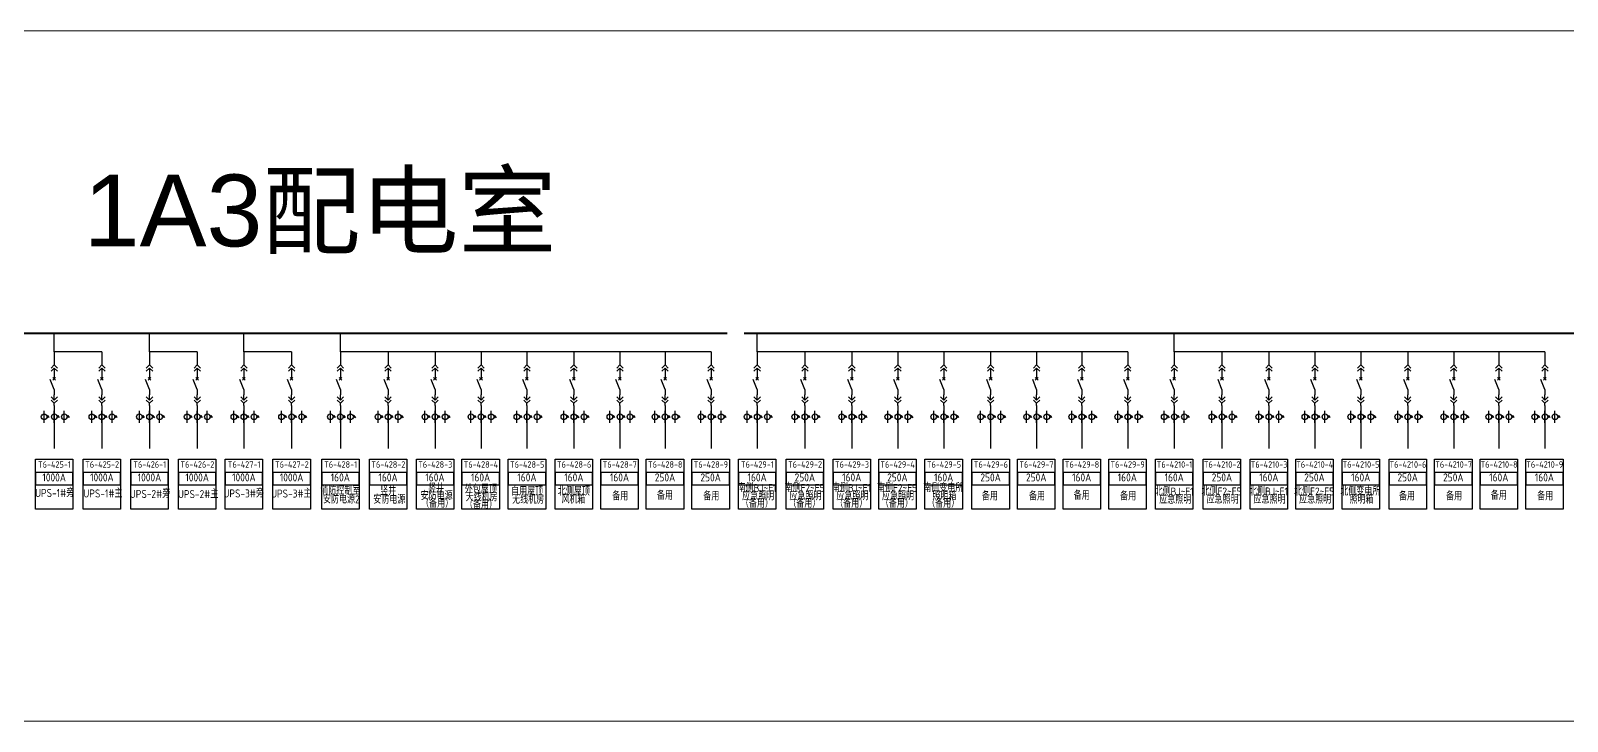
# Model space of a CAD drawing. Header units: millimetres. Extents: x -3460 to -460, y 6070 to 9130.
# Drawn here: x -2285.5 to -2071.7, y 8258.3 to 8354.4 of the extents above; entities that cross this region are included whole.
import ezdxf
from ezdxf.enums import TextEntityAlignment as Align

# ---------------------------------------------------------------- set-up
doc = ezdxf.new("R2010")
doc.units = ezdxf.units.MM
doc.header["$LTSCALE"] = 1000
doc.header["$MEASUREMENT"] = 0
doc.styles.add('HZSONG', font='gbenor.shx', dxfattribs={"height": 1200, "bigfont": 'gbcbig.shx'})
doc.styles.get("Standard").update_dxf_attribs({"font": 'arial.ttf'})

# ---------------------------------------------------------------- blocks, each defined once
blk = doc.blocks.new('DYDQAA05')
at = {"color": 0}
blk.add_lwpolyline([(0, 0), (0, -7)], dxfattribs=at)
blk = doc.blocks.new('DYDQAA03')
at = {"color": 0}
for points in [[(0, 0), (0, -1.5)], [(-2.1, -3.6), (0, -1.5)], [(-2.1, -5.6), (0, -3.5)], [(2.1, -3.6), (0, -1.5)], [(2.1, -5.6), (0, -3.5)], [(0, -3.5), (0, -7)]]:
    blk.add_lwpolyline(points, dxfattribs=at)
blk = doc.blocks.new('DYDQAA09')
at = {"color": 0}
blk.add_lwpolyline([(0, 0), (0, -3.5)], dxfattribs=at)
blk.add_lwpolyline([(0, 0), (0, -3.5)], dxfattribs=at)
blk.add_lwpolyline([(0, 0), (0, -3.5)], dxfattribs=at)
blk.add_lwpolyline([(0, 0), (0, -3.5)], dxfattribs=at)
blk.add_lwpolyline([(0, 0), (0, -3.5)], dxfattribs=at)
blk.add_lwpolyline([(0, 0), (0, -3.5)], dxfattribs=at)
blk.add_lwpolyline([(0, 0), (0, -3.5)], dxfattribs=at)
blk.add_lwpolyline([(0, 0), (0, -3.5)], dxfattribs=at)
blk.add_lwpolyline([(0, 0), (0, -3.5)], dxfattribs=at)
blk = doc.blocks.new('DYDQ0201')
at = {"color": 0}
for points in [[(0.9, -0.9), (-0.9, 0.9)], [(-0.9, -0.9), (0.9, 0.9)], [(0, -7), (-2.6, -0.4)]]:
    blk.add_lwpolyline(points, dxfattribs=at)
blk = doc.blocks.new('DYDQAA04')
at = {"color": 0}
for points in [[(0, -3.5), (0, 0)], [(-2.1, -1.4), (0, -3.5)], [(-2.1, -3.4), (0, -5.5)], [(2.1, -1.4), (0, -3.5)], [(2.1, -3.4), (0, -5.5)], [(0, -7), (0, -5.5)]]:
    blk.add_lwpolyline(points, dxfattribs=at)
blk = doc.blocks.new('A$C03DD39B5')
for p, q in [((417, 475), (283, 392)), ((417, 422), (283, 339)), ((350, 333), (350, 467))]:
    blk.add_line(p, q)
blk.add_lwpolyline([(700, 167), (0, 167)])
blk.add_circle((350, 167), 167)

msp = doc.modelspace()

# ---------------------------------------------------------------- linework, layer by layer
for p, q in [((-2282.26, 8309.68, -1642.74), (-2282.26, 8312.26, -259.46)), ((-2269, 8309.68, -1642.74), (-2269, 8312.26, -259.46)), ((-2255.87, 8309.68, -1642.74), (-2255.87, 8312.26, -259.46)), ((-2242.44, 8309.68, -1642.69), (-2242.44, 8312.26, -259.41)), ((-2242.44, 8309.68, -1642.69), (-2242.44, 8312.26, -259.41)), ((-2184.44, 8309.68, 6668.07), (-2184.44, 8312.26, 8051.36)), ((-2184.44, 8309.68, 6668.07), (-2184.44, 8312.26, 8051.36)), ((-2126.4, 8309.68, 14978.84), (-2126.4, 8312.26, 16362.12)), ((-2126.4, 8309.68, 14978.84), (-2126.4, 8312.26, 16362.12)), ((-2275.63, 8309.68, -1642.74), (-2282.26, 8309.68, -1642.74)), ((-2262.36, 8309.68, -1642.74), (-2269, 8309.68, -1642.74)), ((-2249.23, 8309.68, -1642.74), (-2255.87, 8309.68, -1642.74)), ((-2190.86, 8309.68, 6668.03), (-2242.44, 8309.68, -1642.74)), ((-2132.87, 8309.68, 14978.79), (-2184.44, 8309.68, 6668.03)), ((-2074.82, 8309.68, 23289.56), (-2126.4, 8309.68, 14978.79)), ((-2282.26, 8301.44, 558.48), (-2282.26, 8299.8, 558.48)), ((-2275.63, 8301.44, 558.48), (-2275.63, 8299.8, 558.48)), ((-2269, 8301.44, 558.48), (-2269, 8299.8, 558.48)), ((-2262.36, 8301.44, 558.48), (-2262.36, 8299.8, 558.48)), ((-2255.87, 8301.44, 558.48), (-2255.87, 8299.8, 558.48)), ((-2249.23, 8301.44, 558.48), (-2249.23, 8299.8, 558.48)), ((-2242.44, 8301.44, 558.48), (-2242.44, 8299.8, 558.48)), ((-2235.8, 8301.44, 558.48), (-2235.8, 8299.8, 558.48)), ((-2229.27, 8301.44, 558.48), (-2229.27, 8299.8, 558.48)), ((-2222.87, 8301.44, 558.48), (-2222.87, 8299.8, 558.48)), ((-2216.48, 8301.44, 3276.6), (-2216.48, 8299.8, 3276.6)), ((-2209.95, 8301.44, 3276.6), (-2209.95, 8299.8, 3276.6)), ((-2203.54, 8301.44, 3276.6), (-2203.54, 8299.8, 3276.6)), ((-2197.26, 8301.44, 8869.25), (-2197.26, 8299.8, 8869.25)), ((-2190.86, 8301.44, 8869.25), (-2190.86, 8299.8, 8869.25)), ((-2184.44, 8301.44, 8869.25), (-2184.44, 8299.8, 8869.25)), ((-2177.8, 8301.44, 8869.25), (-2177.8, 8299.8, 8869.25)), ((-2171.27, 8301.44, 8869.25), (-2171.27, 8299.8, 8869.25)), ((-2164.87, 8301.44, 8869.25), (-2164.87, 8299.8, 8869.25)), ((-2158.48, 8301.44, 11587.36), (-2158.48, 8299.8, 11587.36)), ((-2151.95, 8301.44, 11587.36), (-2151.95, 8299.8, 11587.36)), ((-2145.55, 8301.44, 11587.36), (-2145.55, 8299.8, 11587.36)), ((-2139.27, 8301.44, 17180.01), (-2139.27, 8299.8, 17180.01)), ((-2132.87, 8301.44, 17180.01), (-2132.87, 8299.8, 17180.01)), ((-2126.4, 8301.44, 17180.01), (-2126.4, 8299.8, 17180.01)), ((-2119.76, 8301.44, 17180.01), (-2119.76, 8299.8, 17180.01)), ((-2113.23, 8301.44, 17180.01), (-2113.23, 8299.8, 17180.01)), ((-2106.83, 8301.44, 17180.01), (-2106.83, 8299.8, 17180.01)), ((-2100.44, 8301.44, 19898.13), (-2100.44, 8299.8, 19898.13)), ((-2093.91, 8301.44, 19898.13), (-2093.91, 8299.8, 19898.13)), ((-2087.51, 8301.44, 19898.13), (-2087.51, 8299.8, 19898.13)), ((-2081.23, 8301.44, 25490.78), (-2081.23, 8299.8, 25490.78)), ((-2074.82, 8301.44, 25490.78), (-2074.82, 8299.8, 25490.78)), ((-2282.26, 8299.8, 558.48), (-2282.26, 8296.23, 558.48)), ((-2275.63, 8299.8, 558.48), (-2275.63, 8296.23, 558.48)), ((-2269, 8299.8, 558.48), (-2269, 8296.23, 558.48)), ((-2262.36, 8299.8, 558.48), (-2262.36, 8296.23, 558.48)), ((-2255.87, 8299.8, 558.48), (-2255.87, 8296.23, 558.48)), ((-2249.23, 8299.8, 558.48), (-2249.23, 8296.23, 558.48)), ((-2242.44, 8299.8, 558.48), (-2242.44, 8296.23, 558.48)), ((-2235.8, 8299.8, 558.48), (-2235.8, 8296.23, 558.48)), ((-2229.27, 8299.8, 558.48), (-2229.27, 8296.23, 558.48)), ((-2222.87, 8299.8, 558.48), (-2222.87, 8296.23, 558.48)), ((-2216.48, 8299.8, 3276.6), (-2216.48, 8296.23, 3276.6)), ((-2209.95, 8299.8, 3276.6), (-2209.95, 8296.23, 3276.6)), ((-2203.54, 8299.8, 3276.6), (-2203.54, 8296.23, 3276.6)), ((-2197.26, 8299.8, 8869.25), (-2197.26, 8296.23, 8869.25)), ((-2190.86, 8299.8, 8869.25), (-2190.86, 8296.23, 8869.25)), ((-2184.44, 8299.8, 8869.25), (-2184.44, 8296.23, 8869.25)), ((-2177.8, 8299.8, 8869.25), (-2177.8, 8296.23, 8869.25)), ((-2171.27, 8299.8, 8869.25), (-2171.27, 8296.23, 8869.25)), ((-2164.87, 8299.8, 8869.25), (-2164.87, 8296.23, 8869.25)), ((-2158.48, 8299.8, 11587.36), (-2158.48, 8296.23, 11587.36)), ((-2151.95, 8299.8, 11587.36), (-2151.95, 8296.23, 11587.36)), ((-2145.55, 8299.8, 11587.36), (-2145.55, 8296.23, 11587.36)), ((-2139.27, 8299.8, 17180.01), (-2139.27, 8296.23, 17180.01)), ((-2132.87, 8299.8, 17180.01), (-2132.87, 8296.23, 17180.01)), ((-2126.4, 8299.8, 17180.01), (-2126.4, 8296.23, 17180.01)), ((-2119.76, 8299.8, 17180.01), (-2119.76, 8296.23, 17180.01)), ((-2113.23, 8299.8, 17180.01), (-2113.23, 8296.23, 17180.01)), ((-2106.83, 8299.8, 17180.01), (-2106.83, 8296.23, 17180.01)), ((-2100.44, 8299.8, 19898.13), (-2100.44, 8296.23, 19898.13)), ((-2093.91, 8299.8, 19898.13), (-2093.91, 8296.23, 19898.13)), ((-2087.51, 8299.8, 19898.13), (-2087.51, 8296.23, 19898.13)), ((-2081.23, 8299.8, 25490.78), (-2081.23, 8296.23, 25490.78)), ((-2074.82, 8299.8, 25490.78), (-2074.82, 8296.23, 25490.78))]:
    msp.add_line(p, q)
at = {"color": 1, "lineweight": 13, "ltscale": 0.001071}
msp.add_lwpolyline([(-2600.55, 8354.38), (-1891.29, 8354.38), (-1891.29, 8258.29), (-2600.55, 8258.29)], close=True, dxfattribs=at)
at = {"color": 1, "lineweight": 40, "ltscale": 100, "elevation": -415.83}
for points in [[(-2188.6, 8312.26), (-2419.43, 8312.26), (-2419.43, 8312.26)], [(-1953.05, 8312.26), (-2186.24, 8312.26)]]:
    msp.add_lwpolyline(points, dxfattribs=at)
for points, elevation in [([(-2284.87, 8294.75), (-2279.66, 8294.75), (-2279.66, 8287.79), (-2284.87, 8287.79)], -259.46), ([(-2278.23, 8294.75), (-2273.02, 8294.75), (-2273.02, 8287.79), (-2278.23, 8287.79)], -259.46), ([(-2271.61, 8294.75), (-2266.4, 8294.75), (-2266.4, 8287.79), (-2271.61, 8287.79)], -259.46), ([(-2264.97, 8294.75), (-2259.76, 8294.75), (-2259.76, 8287.79), (-2264.97, 8287.79)], -259.46), ([(-2258.47, 8294.75), (-2253.26, 8294.75), (-2253.26, 8287.79), (-2258.47, 8287.79)], -259.46), ([(-2251.83, 8294.75), (-2246.62, 8294.75), (-2246.62, 8287.79), (-2251.83, 8287.79)], -259.46), ([(-2245.04, 8294.75), (-2239.83, 8294.75), (-2239.83, 8287.79), (-2245.04, 8287.79)], -259.46), ([(-2238.4, 8294.75), (-2233.19, 8294.75), (-2233.19, 8287.79), (-2238.4, 8287.79)], -259.46), ([(-2231.87, 8294.75), (-2226.66, 8294.75), (-2226.66, 8287.79), (-2231.87, 8287.79)], -259.46), ([(-2225.52, 8294.75), (-2220.32, 8294.75), (-2220.32, 8287.79), (-2225.52, 8287.79)], -259.46), ([(-2219.08, 8294.75), (-2213.87, 8294.75), (-2213.87, 8287.79), (-2219.08, 8287.79)], 2458.66), ([(-2212.55, 8294.75), (-2207.34, 8294.75), (-2207.34, 8287.79), (-2212.55, 8287.79)], 2458.66), ([(-2206.2, 8294.75), (-2200.99, 8294.75), (-2200.99, 8287.79), (-2206.2, 8287.79)], 2458.66), ([(-2199.87, 8294.75), (-2194.66, 8294.75), (-2194.66, 8287.79), (-2199.87, 8287.79)], 8051.31), ([(-2193.52, 8294.75), (-2188.31, 8294.75), (-2188.31, 8287.79), (-2193.52, 8287.79)], 8051.31), ([(-2187.05, 8294.75), (-2181.84, 8294.75), (-2181.84, 8287.79), (-2187.05, 8287.79)], 8051.31), ([(-2180.41, 8294.75), (-2175.2, 8294.75), (-2175.2, 8287.79), (-2180.41, 8287.79)], 8051.31), ([(-2173.88, 8294.75), (-2168.67, 8294.75), (-2168.67, 8287.79), (-2173.88, 8287.79)], 8051.31), ([(-2167.53, 8294.75), (-2162.32, 8294.75), (-2162.32, 8287.79), (-2167.53, 8287.79)], 8051.31), ([(-2161.09, 8294.75), (-2155.88, 8294.75), (-2155.88, 8287.79), (-2161.09, 8287.79)], 10769.42), ([(-2154.56, 8294.75), (-2149.35, 8294.75), (-2149.35, 8287.79), (-2154.56, 8287.79)], 10769.42), ([(-2148.21, 8294.75), (-2143, 8294.75), (-2143, 8287.79), (-2148.21, 8287.79)], 10769.42), ([(-2141.87, 8294.75), (-2136.66, 8294.75), (-2136.66, 8287.79), (-2141.87, 8287.79)], 16362.07), ([(-2135.52, 8294.75), (-2130.32, 8294.75), (-2130.32, 8287.79), (-2135.52, 8287.79)], 16362.07), ([(-2129.01, 8294.75), (-2123.8, 8294.75), (-2123.8, 8287.79), (-2129.01, 8287.79)], 16362.07), ([(-2122.37, 8294.75), (-2117.16, 8294.75), (-2117.16, 8287.79), (-2122.37, 8287.79)], 16362.07), ([(-2115.84, 8294.75), (-2110.63, 8294.75), (-2110.63, 8287.79), (-2115.84, 8287.79)], 16362.07), ([(-2109.49, 8294.75), (-2104.28, 8294.75), (-2104.28, 8287.79), (-2109.49, 8287.79)], 16362.07), ([(-2103.04, 8294.75), (-2097.84, 8294.75), (-2097.84, 8287.79), (-2103.04, 8287.79)], 19080.19), ([(-2096.51, 8294.75), (-2091.31, 8294.75), (-2091.31, 8287.79), (-2096.51, 8287.79)], 19080.19), ([(-2090.17, 8294.75), (-2084.96, 8294.75), (-2084.96, 8287.79), (-2090.17, 8287.79)], 19080.19), ([(-2083.83, 8294.75), (-2078.62, 8294.75), (-2078.62, 8287.79), (-2083.83, 8287.79)], 24672.84), ([(-2077.48, 8294.75), (-2072.27, 8294.75), (-2072.27, 8287.79), (-2077.48, 8287.79)], 24672.84), ([(-2284.87, 8291.19), (-2279.66, 8291.19), (-2279.66, 8292.93), (-2284.87, 8292.93)], -259.46), ([(-2278.23, 8291.19), (-2273.02, 8291.19), (-2273.02, 8292.93), (-2278.23, 8292.93)], -259.46), ([(-2271.61, 8291.19), (-2266.4, 8291.19), (-2266.4, 8292.93), (-2271.61, 8292.93)], -259.46), ([(-2264.97, 8291.19), (-2259.76, 8291.19), (-2259.76, 8292.93), (-2264.97, 8292.93)], -259.46), ([(-2258.47, 8291.19), (-2253.26, 8291.19), (-2253.26, 8292.93), (-2258.47, 8292.93)], -259.46), ([(-2251.83, 8291.19), (-2246.62, 8291.19), (-2246.62, 8292.93), (-2251.83, 8292.93)], -259.46), ([(-2245.04, 8291.19), (-2239.83, 8291.19), (-2239.83, 8292.93), (-2245.04, 8292.93)], -259.46), ([(-2238.4, 8291.19), (-2233.19, 8291.19), (-2233.19, 8292.93), (-2238.4, 8292.93)], -259.46), ([(-2231.87, 8291.19), (-2226.66, 8291.19), (-2226.66, 8292.93), (-2231.87, 8292.93)], -259.46), ([(-2225.52, 8291.19), (-2220.32, 8291.19), (-2220.32, 8292.93), (-2225.52, 8292.93)], -259.46), ([(-2219.08, 8291.19), (-2213.87, 8291.19), (-2213.87, 8292.93), (-2219.08, 8292.93)], 2458.66), ([(-2212.55, 8291.19), (-2207.34, 8291.19), (-2207.34, 8292.93), (-2212.55, 8292.93)], 2458.66), ([(-2206.2, 8291.19), (-2200.99, 8291.19), (-2200.99, 8292.93), (-2206.2, 8292.93)], 2458.66), ([(-2199.87, 8291.19), (-2194.66, 8291.19), (-2194.66, 8292.93), (-2199.87, 8292.93)], 8051.31), ([(-2193.52, 8291.19), (-2188.31, 8291.19), (-2188.31, 8292.93), (-2193.52, 8292.93)], 8051.31), ([(-2187.05, 8291.19), (-2181.84, 8291.19), (-2181.84, 8292.93), (-2187.05, 8292.93)], 8051.31), ([(-2180.41, 8291.19), (-2175.2, 8291.19), (-2175.2, 8292.93), (-2180.41, 8292.93)], 8051.31), ([(-2173.88, 8291.19), (-2168.67, 8291.19), (-2168.67, 8292.93), (-2173.88, 8292.93)], 8051.31), ([(-2167.53, 8291.19), (-2162.32, 8291.19), (-2162.32, 8292.93), (-2167.53, 8292.93)], 8051.31), ([(-2161.09, 8291.19), (-2155.88, 8291.19), (-2155.88, 8292.93), (-2161.09, 8292.93)], 10769.42), ([(-2154.56, 8291.19), (-2149.35, 8291.19), (-2149.35, 8292.93), (-2154.56, 8292.93)], 10769.42), ([(-2148.21, 8291.19), (-2143, 8291.19), (-2143, 8292.93), (-2148.21, 8292.93)], 10769.42), ([(-2141.87, 8291.19), (-2136.66, 8291.19), (-2136.66, 8292.93), (-2141.87, 8292.93)], 16362.07), ([(-2135.52, 8291.19), (-2130.32, 8291.19), (-2130.32, 8292.93), (-2135.52, 8292.93)], 16362.07), ([(-2129.01, 8291.19), (-2123.8, 8291.19), (-2123.8, 8292.93), (-2129.01, 8292.93)], 16362.07), ([(-2122.37, 8291.19), (-2117.16, 8291.19), (-2117.16, 8292.93), (-2122.37, 8292.93)], 16362.07), ([(-2115.84, 8291.19), (-2110.63, 8291.19), (-2110.63, 8292.93), (-2115.84, 8292.93)], 16362.07), ([(-2109.49, 8291.19), (-2104.28, 8291.19), (-2104.28, 8292.93), (-2109.49, 8292.93)], 16362.07), ([(-2103.04, 8291.19), (-2097.84, 8291.19), (-2097.84, 8292.93), (-2103.04, 8292.93)], 19080.19), ([(-2096.51, 8291.19), (-2091.31, 8291.19), (-2091.31, 8292.93), (-2096.51, 8292.93)], 19080.19), ([(-2090.17, 8291.19), (-2084.96, 8291.19), (-2084.96, 8292.93), (-2090.17, 8292.93)], 19080.19), ([(-2083.83, 8291.19), (-2078.62, 8291.19), (-2078.62, 8292.93), (-2083.83, 8292.93)], 24672.84), ([(-2077.48, 8291.19), (-2072.27, 8291.19), (-2072.27, 8292.93), (-2077.48, 8292.93)], 24672.84)]:
    msp.add_lwpolyline(points, close=True, dxfattribs=dict(elevation=elevation))

# ---------------------------------------------------------------- block references
at = {"xscale": 0.2128962921302706, "yscale": 0.2128962921302706, "zscale": 0.2128962921302706}
for name, p in [('DYDQAA05', (-2282.26, 8309.68, -1642.74)), ('DYDQAA05', (-2275.63, 8309.68, -1642.74)), ('DYDQAA05', (-2269, 8309.68, -1642.74)), ('DYDQAA05', (-2262.36, 8309.68, -1642.74)), ('DYDQAA05', (-2255.87, 8309.68, -1642.74)), ('DYDQAA05', (-2249.23, 8309.68, -1642.74)), ('DYDQAA05', (-2242.44, 8309.68, -1642.74)), ('DYDQAA05', (-2235.8, 8309.68, -1642.74)), ('DYDQAA05', (-2229.27, 8309.68, -1642.74)), ('DYDQAA05', (-2222.87, 8309.68, -1642.74)), ('DYDQAA05', (-2216.48, 8309.68, 1075.37)), ('DYDQAA05', (-2209.95, 8309.68, 1075.37)), ('DYDQAA05', (-2203.54, 8309.68, 1075.37)), ('DYDQAA05', (-2197.26, 8309.68, 6668.03)), ('DYDQAA05', (-2190.86, 8309.68, 6668.03)), ('DYDQAA05', (-2184.44, 8309.68, 6668.03)), ('DYDQAA05', (-2177.8, 8309.68, 6668.03)), ('DYDQAA05', (-2171.27, 8309.68, 6668.03)), ('DYDQAA05', (-2164.87, 8309.68, 6668.03)), ('DYDQAA05', (-2158.48, 8309.68, 9386.14)), ('DYDQAA05', (-2151.95, 8309.68, 9386.14)), ('DYDQAA05', (-2145.55, 8309.68, 9386.14)), ('DYDQAA05', (-2139.27, 8309.68, 14978.79)), ('DYDQAA05', (-2132.87, 8309.68, 14978.79)), ('DYDQAA05', (-2126.4, 8309.68, 14978.79)), ('DYDQAA05', (-2119.76, 8309.68, 14978.79)), ('DYDQAA05', (-2113.23, 8309.68, 14978.79)), ('DYDQAA05', (-2106.83, 8309.68, 14978.79)), ('DYDQAA05', (-2100.44, 8309.68, 17696.91)), ('DYDQAA05', (-2093.91, 8309.68, 17696.91)), ('DYDQAA05', (-2087.51, 8309.68, 17696.91)), ('DYDQAA05', (-2081.23, 8309.68, 23289.56)), ('DYDQAA05', (-2074.82, 8309.68, 23289.56)), ('DYDQAA03', (-2282.26, 8308.19, -1642.74)), ('DYDQAA03', (-2275.63, 8308.19, -1642.74)), ('DYDQAA03', (-2269, 8308.19, -1642.74)), ('DYDQAA03', (-2262.36, 8308.19, -1642.74)), ('DYDQAA03', (-2255.87, 8308.19, -1642.74)), ('DYDQAA03', (-2249.23, 8308.19, -1642.74)), ('DYDQAA03', (-2242.44, 8308.19, -1642.74)), ('DYDQAA03', (-2235.8, 8308.19, -1642.74)), ('DYDQAA03', (-2229.27, 8308.19, -1642.74)), ('DYDQAA03', (-2222.87, 8308.19, -1642.74)), ('DYDQAA03', (-2216.48, 8308.19, 1075.37)), ('DYDQAA03', (-2209.95, 8308.19, 1075.37)), ('DYDQAA03', (-2203.54, 8308.19, 1075.37)), ('DYDQAA03', (-2197.26, 8308.19, 6668.03)), ('DYDQAA03', (-2190.86, 8308.19, 6668.03)), ('DYDQAA03', (-2184.44, 8308.19, 6668.03)), ('DYDQAA03', (-2177.8, 8308.19, 6668.03)), ('DYDQAA03', (-2171.27, 8308.19, 6668.03)), ('DYDQAA03', (-2164.87, 8308.19, 6668.03)), ('DYDQAA03', (-2158.48, 8308.19, 9386.14)), ('DYDQAA03', (-2151.95, 8308.19, 9386.14)), ('DYDQAA03', (-2145.55, 8308.19, 9386.14)), ('DYDQAA03', (-2139.27, 8308.19, 14978.79)), ('DYDQAA03', (-2132.87, 8308.19, 14978.79)), ('DYDQAA03', (-2126.4, 8308.19, 14978.79)), ('DYDQAA03', (-2119.76, 8308.19, 14978.79)), ('DYDQAA03', (-2113.23, 8308.19, 14978.79)), ('DYDQAA03', (-2106.83, 8308.19, 14978.79)), ('DYDQAA03', (-2100.44, 8308.19, 17696.91)), ('DYDQAA03', (-2093.91, 8308.19, 17696.91)), ('DYDQAA03', (-2087.51, 8308.19, 17696.91)), ('DYDQAA03', (-2081.23, 8308.19, 23289.56)), ('DYDQAA03', (-2074.82, 8308.19, 23289.56)), ('DYDQ0201', (-2282.26, 8305.95, -1642.74)), ('DYDQAA09', (-2282.26, 8306.7, -1642.74)), ('DYDQ0201', (-2275.63, 8305.95, -1642.74)), ('DYDQAA09', (-2275.63, 8306.7, -1642.74)), ('DYDQ0201', (-2269, 8305.95, -1642.74)), ('DYDQAA09', (-2269, 8306.7, -1642.74)), ('DYDQ0201', (-2262.36, 8305.95, -1642.74)), ('DYDQAA09', (-2262.36, 8306.7, -1642.74)), ('DYDQ0201', (-2255.87, 8305.95, -1642.74)), ('DYDQAA09', (-2255.87, 8306.7, -1642.74)), ('DYDQ0201', (-2249.23, 8305.95, -1642.74)), ('DYDQAA09', (-2249.23, 8306.7, -1642.74)), ('DYDQ0201', (-2242.44, 8305.95, -1642.74)), ('DYDQAA09', (-2242.44, 8306.7, -1642.74)), ('DYDQ0201', (-2235.8, 8305.95, -1642.74)), ('DYDQAA09', (-2235.8, 8306.7, -1642.74)), ('DYDQ0201', (-2229.27, 8305.95, -1642.74)), ('DYDQAA09', (-2229.27, 8306.7, -1642.74)), ('DYDQ0201', (-2222.87, 8305.95, -1642.74)), ('DYDQAA09', (-2222.87, 8306.7, -1642.74)), ('DYDQ0201', (-2216.48, 8305.95, 1075.37)), ('DYDQAA09', (-2216.48, 8306.7, 1075.37)), ('DYDQ0201', (-2209.95, 8305.95, 1075.37)), ('DYDQAA09', (-2209.95, 8306.7, 1075.37)), ('DYDQ0201', (-2203.54, 8305.95, 1075.37)), ('DYDQAA09', (-2203.54, 8306.7, 1075.37)), ('DYDQ0201', (-2197.26, 8305.95, 6668.03)), ('DYDQAA09', (-2197.26, 8306.7, 6668.03)), ('DYDQ0201', (-2190.86, 8305.95, 6668.03)), ('DYDQAA09', (-2190.86, 8306.7, 6668.03)), ('DYDQ0201', (-2184.44, 8305.95, 6668.03)), ('DYDQAA09', (-2184.44, 8306.7, 6668.03)), ('DYDQ0201', (-2177.8, 8305.95, 6668.03)), ('DYDQAA09', (-2177.8, 8306.7, 6668.03)), ('DYDQ0201', (-2171.27, 8305.95, 6668.03)), ('DYDQAA09', (-2171.27, 8306.7, 6668.03)), ('DYDQ0201', (-2164.87, 8305.95, 6668.03)), ('DYDQAA09', (-2164.87, 8306.7, 6668.03)), ('DYDQ0201', (-2158.48, 8305.95, 9386.14)), ('DYDQAA09', (-2158.48, 8306.7, 9386.14)), ('DYDQ0201', (-2151.95, 8305.95, 9386.14)), ('DYDQAA09', (-2151.95, 8306.7, 9386.14)), ('DYDQ0201', (-2145.55, 8305.95, 9386.14)), ('DYDQAA09', (-2145.55, 8306.7, 9386.14)), ('DYDQ0201', (-2139.27, 8305.95, 14978.79)), ('DYDQAA09', (-2139.27, 8306.7, 14978.79)), ('DYDQ0201', (-2132.87, 8305.95, 14978.79)), ('DYDQAA09', (-2132.87, 8306.7, 14978.79)), ('DYDQ0201', (-2126.4, 8305.95, 14978.79)), ('DYDQAA09', (-2126.4, 8306.7, 14978.79)), ('DYDQ0201', (-2119.76, 8305.95, 14978.79)), ('DYDQAA09', (-2119.76, 8306.7, 14978.79)), ('DYDQ0201', (-2113.23, 8305.95, 14978.79)), ('DYDQAA09', (-2113.23, 8306.7, 14978.79)), ('DYDQ0201', (-2106.83, 8305.95, 14978.79)), ('DYDQAA09', (-2106.83, 8306.7, 14978.79)), ('DYDQ0201', (-2100.44, 8305.95, 17696.91)), ('DYDQAA09', (-2100.44, 8306.7, 17696.91)), ('DYDQ0201', (-2093.91, 8305.95, 17696.91)), ('DYDQAA09', (-2093.91, 8306.7, 17696.91)), ('DYDQ0201', (-2087.51, 8305.95, 17696.91)), ('DYDQAA09', (-2087.51, 8306.7, 17696.91)), ('DYDQ0201', (-2081.23, 8305.95, 23289.56)), ('DYDQAA09', (-2081.23, 8306.7, 23289.56)), ('DYDQ0201', (-2074.82, 8305.95, 23289.56)), ('DYDQAA09', (-2074.82, 8306.7, 23289.56)), ('DYDQAA04', (-2282.26, 8303.72, -1642.74)), ('DYDQAA09', (-2282.26, 8304.46, -1642.74)), ('DYDQAA04', (-2275.63, 8303.72, -1642.74)), ('DYDQAA09', (-2275.63, 8304.46, -1642.74)), ('DYDQAA04', (-2269, 8303.72, -1642.74)), ('DYDQAA09', (-2269, 8304.46, -1642.74)), ('DYDQAA04', (-2262.36, 8303.72, -1642.74)), ('DYDQAA09', (-2262.36, 8304.46, -1642.74)), ('DYDQAA04', (-2255.87, 8303.72, -1642.74)), ('DYDQAA09', (-2255.87, 8304.46, -1642.74)), ('DYDQAA04', (-2249.23, 8303.72, -1642.74)), ('DYDQAA09', (-2249.23, 8304.46, -1642.74)), ('DYDQAA04', (-2242.44, 8303.72, -1642.74)), ('DYDQAA09', (-2242.44, 8304.46, -1642.74)), ('DYDQAA04', (-2235.8, 8303.72, -1642.74)), ('DYDQAA09', (-2235.8, 8304.46, -1642.74)), ('DYDQAA04', (-2229.27, 8303.72, -1642.74)), ('DYDQAA09', (-2229.27, 8304.46, -1642.74)), ('DYDQAA04', (-2222.87, 8303.72, -1642.74)), ('DYDQAA09', (-2222.87, 8304.46, -1642.74)), ('DYDQAA04', (-2216.48, 8303.72, 1075.37)), ('DYDQAA09', (-2216.48, 8304.46, 1075.37)), ('DYDQAA04', (-2209.95, 8303.72, 1075.37)), ('DYDQAA09', (-2209.95, 8304.46, 1075.37)), ('DYDQAA04', (-2203.54, 8303.72, 1075.37)), ('DYDQAA09', (-2203.54, 8304.46, 1075.37)), ('DYDQAA04', (-2197.26, 8303.72, 6668.03)), ('DYDQAA09', (-2197.26, 8304.46, 6668.03)), ('DYDQAA04', (-2190.86, 8303.72, 6668.03)), ('DYDQAA09', (-2190.86, 8304.46, 6668.03)), ('DYDQAA04', (-2184.44, 8303.72, 6668.03)), ('DYDQAA09', (-2184.44, 8304.46, 6668.03)), ('DYDQAA04', (-2177.8, 8303.72, 6668.03)), ('DYDQAA09', (-2177.8, 8304.46, 6668.03)), ('DYDQAA04', (-2171.27, 8303.72, 6668.03)), ('DYDQAA09', (-2171.27, 8304.46, 6668.03)), ('DYDQAA04', (-2164.87, 8303.72, 6668.03)), ('DYDQAA09', (-2164.87, 8304.46, 6668.03)), ('DYDQAA04', (-2158.48, 8303.72, 9386.14)), ('DYDQAA09', (-2158.48, 8304.46, 9386.14)), ('DYDQAA04', (-2151.95, 8303.72, 9386.14)), ('DYDQAA09', (-2151.95, 8304.46, 9386.14)), ('DYDQAA04', (-2145.55, 8303.72, 9386.14)), ('DYDQAA09', (-2145.55, 8304.46, 9386.14)), ('DYDQAA04', (-2139.27, 8303.72, 14978.79)), ('DYDQAA09', (-2139.27, 8304.46, 14978.79)), ('DYDQAA04', (-2132.87, 8303.72, 14978.79)), ('DYDQAA09', (-2132.87, 8304.46, 14978.79)), ('DYDQAA04', (-2126.4, 8303.72, 14978.79)), ('DYDQAA09', (-2126.4, 8304.46, 14978.79)), ('DYDQAA04', (-2119.76, 8303.72, 14978.79)), ('DYDQAA09', (-2119.76, 8304.46, 14978.79)), ('DYDQAA04', (-2113.23, 8303.72, 14978.79)), ('DYDQAA09', (-2113.23, 8304.46, 14978.79)), ('DYDQAA04', (-2106.83, 8303.72, 14978.79)), ('DYDQAA09', (-2106.83, 8304.46, 14978.79)), ('DYDQAA04', (-2100.44, 8303.72, 17696.91)), ('DYDQAA09', (-2100.44, 8304.46, 17696.91)), ('DYDQAA04', (-2093.91, 8303.72, 17696.91)), ('DYDQAA09', (-2093.91, 8304.46, 17696.91)), ('DYDQAA04', (-2087.51, 8303.72, 17696.91)), ('DYDQAA09', (-2087.51, 8304.46, 17696.91)), ('DYDQAA04', (-2081.23, 8303.72, 23289.56)), ('DYDQAA09', (-2081.23, 8304.46, 23289.56)), ('DYDQAA04', (-2074.82, 8303.72, 23289.56)), ('DYDQAA09', (-2074.82, 8304.46, 23289.56)), ('DYDQAA09', (-2282.26, 8302.23, -1642.74)), ('DYDQAA09', (-2275.63, 8302.23, -1642.74)), ('DYDQAA09', (-2269, 8302.23, -1642.74)), ('DYDQAA09', (-2262.36, 8302.23, -1642.74)), ('DYDQAA09', (-2255.87, 8302.23, -1642.74)), ('DYDQAA09', (-2249.23, 8302.23, -1642.74)), ('DYDQAA09', (-2242.44, 8302.23, -1642.74)), ('DYDQAA09', (-2235.8, 8302.23, -1642.74)), ('DYDQAA09', (-2229.27, 8302.23, -1642.74)), ('DYDQAA09', (-2222.87, 8302.23, -1642.74)), ('DYDQAA09', (-2216.48, 8302.23, 1075.37)), ('DYDQAA09', (-2209.95, 8302.23, 1075.37)), ('DYDQAA09', (-2203.54, 8302.23, 1075.37)), ('DYDQAA09', (-2197.26, 8302.23, 6668.03)), ('DYDQAA09', (-2190.86, 8302.23, 6668.03)), ('DYDQAA09', (-2184.44, 8302.23, 6668.03)), ('DYDQAA09', (-2177.8, 8302.23, 6668.03)), ('DYDQAA09', (-2171.27, 8302.23, 6668.03)), ('DYDQAA09', (-2164.87, 8302.23, 6668.03)), ('DYDQAA09', (-2158.48, 8302.23, 9386.14)), ('DYDQAA09', (-2151.95, 8302.23, 9386.14)), ('DYDQAA09', (-2145.55, 8302.23, 9386.14)), ('DYDQAA09', (-2139.27, 8302.23, 14978.79)), ('DYDQAA09', (-2132.87, 8302.23, 14978.79)), ('DYDQAA09', (-2126.4, 8302.23, 14978.79)), ('DYDQAA09', (-2119.76, 8302.23, 14978.79)), ('DYDQAA09', (-2113.23, 8302.23, 14978.79)), ('DYDQAA09', (-2106.83, 8302.23, 14978.79)), ('DYDQAA09', (-2100.44, 8302.23, 17696.91)), ('DYDQAA09', (-2093.91, 8302.23, 17696.91)), ('DYDQAA09', (-2087.51, 8302.23, 17696.91)), ('DYDQAA09', (-2081.23, 8302.23, 23289.56)), ('DYDQAA09', (-2074.82, 8302.23, 23289.56))]:
    msp.add_blockref(name, p, dxfattribs=at)
at = {"linetype": 'Continuous', "xscale": 0.00233888397733859, "yscale": 0.00233888397733859, "zscale": 0.00233888397733859, "rotation": 270}
for p in [(-2284.06, 8301.48, 558.48), (-2282.65, 8301.48, 558.48), (-2281.25, 8301.48, 558.48), (-2277.42, 8301.48, 558.48), (-2276.02, 8301.48, 558.48), (-2274.61, 8301.48, 558.48), (-2270.8, 8301.48, 558.48), (-2269.39, 8301.48, 558.48), (-2267.99, 8301.48, 558.48), (-2264.16, 8301.48, 558.48), (-2262.75, 8301.48, 558.48), (-2261.35, 8301.48, 558.48), (-2257.66, 8301.48, 558.48), (-2256.26, 8301.48, 558.48), (-2254.85, 8301.48, 558.48), (-2251.02, 8301.48, 558.48), (-2249.62, 8301.48, 558.48), (-2248.21, 8301.48, 558.48), (-2244.23, 8301.48, 558.48), (-2242.83, 8301.48, 558.48), (-2241.42, 8301.48, 558.48), (-2237.59, 8301.48, 558.48), (-2236.19, 8301.48, 558.48), (-2234.79, 8301.48, 558.48), (-2231.06, 8301.48, 558.48), (-2229.66, 8301.48, 558.48), (-2228.26, 8301.48, 558.48), (-2224.66, 8301.48, 558.48), (-2223.26, 8301.48, 558.48), (-2221.85, 8301.48, 558.48), (-2218.27, 8301.48, 3276.6), (-2216.87, 8301.48, 3276.6), (-2215.46, 8301.48, 3276.6), (-2211.74, 8301.48, 3276.6), (-2210.34, 8301.48, 3276.6), (-2208.93, 8301.48, 3276.6), (-2205.34, 8301.48, 3276.6), (-2203.93, 8301.48, 3276.6), (-2202.53, 8301.48, 3276.6), (-2199.06, 8301.48, 8869.25), (-2197.65, 8301.48, 8869.25), (-2196.25, 8301.48, 8869.25), (-2192.65, 8301.48, 8869.25), (-2191.25, 8301.48, 8869.25), (-2189.85, 8301.48, 8869.25), (-2186.24, 8301.48, 8869.25), (-2184.83, 8301.48, 8869.25), (-2183.43, 8301.48, 8869.25), (-2179.6, 8301.48, 8869.25), (-2178.19, 8301.48, 8869.25), (-2176.79, 8301.48, 8869.25), (-2173.07, 8301.48, 8869.25), (-2171.66, 8301.48, 8869.25), (-2170.26, 8301.48, 8869.25), (-2166.66, 8301.48, 8869.25), (-2165.26, 8301.48, 8869.25), (-2163.86, 8301.48, 8869.25), (-2160.27, 8301.48, 11587.36), (-2158.87, 8301.48, 11587.36), (-2157.47, 8301.48, 11587.36), (-2153.74, 8301.48, 11587.36), (-2152.34, 8301.48, 11587.36), (-2150.94, 8301.48, 11587.36), (-2147.34, 8301.48, 11587.36), (-2145.94, 8301.48, 11587.36), (-2144.53, 8301.48, 11587.36), (-2141.06, 8301.48, 17180.01), (-2139.66, 8301.48, 17180.01), (-2138.26, 8301.48, 17180.01), (-2134.66, 8301.48, 17180.01), (-2133.26, 8301.48, 17180.01), (-2131.85, 8301.48, 17180.01), (-2128.19, 8301.48, 17180.01), (-2126.79, 8301.48, 17180.01), (-2125.39, 8301.48, 17180.01), (-2121.56, 8301.48, 17180.01), (-2120.15, 8301.48, 17180.01), (-2118.75, 8301.48, 17180.01), (-2115.03, 8301.48, 17180.01), (-2113.62, 8301.48, 17180.01), (-2112.22, 8301.48, 17180.01), (-2108.62, 8301.48, 17180.01), (-2107.22, 8301.48, 17180.01), (-2105.82, 8301.48, 17180.01), (-2102.23, 8301.48, 19898.13), (-2100.83, 8301.48, 19898.13), (-2099.43, 8301.48, 19898.13), (-2095.7, 8301.48, 19898.13), (-2094.3, 8301.48, 19898.13), (-2092.9, 8301.48, 19898.13), (-2089.3, 8301.48, 19898.13), (-2087.9, 8301.48, 19898.13), (-2086.49, 8301.48, 19898.13), (-2083.02, 8301.48, 25490.78), (-2081.62, 8301.48, 25490.78), (-2080.21, 8301.48, 25490.78), (-2076.62, 8301.48, 25490.78), (-2075.21, 8301.48, 25490.78), (-2073.81, 8301.48, 25490.78)]:
    msp.add_blockref('A$C03DD39B5', p, dxfattribs=at)

# ---------------------------------------------------------------- texts
at = {"color": 7, "lineweight": 0, "style": 'HZSONG'}
for s, height, p in [('T6-425-1', 0.891, (-2282.24, 8293.58, -1642.74)), ('T6-425-2', 0.891, (-2275.6, 8293.58, -1642.74)), ('T6-426-1', 0.891, (-2268.98, 8293.58, -1642.74)), ('T6-426-2', 0.891, (-2262.34, 8293.58, -1642.74)), ('T6-427-1', 0.891, (-2255.84, 8293.58, -1642.74)), ('T6-427-2', 0.891, (-2249.2, 8293.58, -1642.74)), ('T6-428-1', 0.891, (-2242.41, 8293.58, -1642.74)), ('T6-428-2', 0.891, (-2235.77, 8293.58, -1642.74)), ('T6-428-3', 0.891, (-2229.24, 8293.58, -1642.74)), ('T6-428-4', 0.891, (-2222.89, 8293.58, -1642.74)), ('T6-428-5', 0.891, (-2216.45, 8293.58, 1075.37)), ('T6-428-6', 0.891, (-2209.92, 8293.58, 1075.37)), ('T6-428-7', 0.891, (-2203.57, 8293.58, 1075.37)), ('T6-428-8', 0.891, (-2197.24, 8293.58, 6668.03)), ('T6-428-9', 0.891, (-2190.89, 8293.58, 6668.03)), ('T6-429-1', 0.891, (-2184.42, 8293.58, 6668.03)), ('T6-429-2', 0.891, (-2177.78, 8293.58, 6668.03)), ('T6-429-3', 0.891, (-2171.25, 8293.58, 6668.03)), ('T6-429-4', 0.891, (-2164.9, 8293.58, 6668.03)), ('T6-429-5', 0.891, (-2158.45, 8293.58, 9386.14)), ('T6-429-6', 0.891, (-2151.92, 8293.58, 9386.14)), ('T6-429-7', 0.891, (-2145.58, 8293.58, 9386.14)), ('T6-429-8', 0.891, (-2139.24, 8293.58, 14978.79)), ('T6-429-9', 0.891, (-2132.89, 8293.58, 14978.79)), ('T6-4210-1', 0.891, (-2126.37, 8293.58, 14978.79)), ('T6-4210-2', 0.891, (-2119.74, 8293.58, 14978.79)), ('T6-4210-3', 0.891, (-2113.21, 8293.58, 14978.79)), ('T6-4210-4', 0.891, (-2106.86, 8293.58, 14978.79)), ('T6-4210-5', 0.891, (-2100.41, 8293.58, 17696.91)), ('T6-4210-6', 0.891, (-2093.88, 8293.58, 17696.91)), ('T6-4210-7', 0.891, (-2087.53, 8293.58, 17696.91)), ('T6-4210-8', 0.891, (-2081.2, 8293.58, 23289.56)), ('T6-4210-9', 0.891, (-2074.85, 8293.58, 23289.56)), ('1000A', 1.114, (-2282.27, 8291.67, -1642.74)), ('1000A', 1.114, (-2275.63, 8291.67, -1642.74)), ('1000A', 1.114, (-2269.01, 8291.67, -1642.74)), ('1000A', 1.114, (-2262.37, 8291.67, -1642.74)), ('1000A', 1.114, (-2255.87, 8291.67, -1642.74)), ('1000A', 1.114, (-2249.23, 8291.67, -1642.74)), ('160A', 1.114, (-2242.45, 8291.67, -1642.74)), ('160A', 1.114, (-2235.81, 8291.67, -1642.74)), ('160A', 1.114, (-2229.28, 8291.67, -1642.74)), ('160A', 1.114, (-2222.93, 8291.67, -1642.74)), ('160A', 1.114, (-2216.48, 8291.67, 1075.37)), ('160A', 1.114, (-2209.95, 8291.67, 1075.37)), ('160A', 1.114, (-2203.6, 8291.67, 1075.37)), ('250A', 1.114, (-2197.27, 8291.67, 6668.03)), ('250A', 1.114, (-2190.92, 8291.67, 6668.03)), ('160A', 1.114, (-2184.45, 8291.67, 6668.03)), ('250A', 1.114, (-2177.81, 8291.67, 6668.03)), ('160A', 1.114, (-2171.28, 8291.67, 6668.03)), ('250A', 1.114, (-2164.93, 8291.67, 6668.03)), ('160A', 1.114, (-2158.49, 8291.67, 9386.14)), ('250A', 1.114, (-2151.96, 8291.67, 9386.14)), ('250A', 1.114, (-2145.61, 8291.67, 9386.14)), ('160A', 1.114, (-2139.28, 8291.67, 14978.79)), ('160A', 1.114, (-2132.93, 8291.67, 14978.79)), ('160A', 1.114, (-2126.41, 8291.67, 14978.79)), ('250A', 1.114, (-2119.77, 8291.67, 14978.79)), ('160A', 1.114, (-2113.24, 8291.67, 14978.79)), ('250A', 1.114, (-2106.89, 8291.67, 14978.79)), ('160A', 1.114, (-2100.45, 8291.67, 17696.91)), ('250A', 1.114, (-2093.92, 8291.67, 17696.91)), ('250A', 1.114, (-2087.57, 8291.67, 17696.91)), ('160A', 1.114, (-2081.24, 8291.67, 23289.56)), ('160A', 1.114, (-2074.89, 8291.67, 23289.56)), ('UPS-1#旁', 1.114, (-2282.2, 8289.5, -1642.74)), ('UPS-1#主', 1.114, (-2275.48, 8289.44, -1642.74)), ('UPS-2#旁', 1.114, (-2268.93, 8289.37, -1642.74)), ('UPS-2#主', 1.114, (-2262.23, 8289.34, -1642.74)), ('UPS-3#旁', 1.114, (-2255.89, 8289.44, -1642.74)), ('UPS-3#主', 1.114, (-2249.26, 8289.42, -1642.74)), ('消防控制室', 1.114, (-2242.45, 8289.84, -1263.94)), ('竖井', 1.114, (-2235.79, 8289.78, 1454.18)), ('安防电源', 1.114, (-2229.05, 8289.09, 4455.01)), ('竖井', 1.114, (-2229.14, 8290.14, 4328.71)), ('外包屋顶', 1.114, (-2222.9, 8290.01, 13989.68)), ('天线机房', 1.114, (-2222.78, 8288.92, 13989.68)), ('自用屋顶', 1.114, (-2216.46, 8289.71, 4172.29)), ('北侧屋顶', 1.114, (-2209.96, 8289.71, 4504.59)), ('备用', 1.114, (-2203.5, 8289.04, 4504.59)), ('备用', 1.114, (-2197.28, 8289.13, 10097.25)), ('备用', 1.114, (-2190.82, 8289.04, 10097.25)), ('南侧BJ~F1', 1.114, (-2184.46, 8290.18, 7046.83)), ('应急照明', 1.114, (-2184.31, 8289.06, 7173.13)), ('南侧F2~F5', 1.114, (-2177.86, 8290.2, 18232.13)), ('应急照明', 1.114, (-2177.72, 8289.07, 18358.43)), ('南侧BJ~F1', 1.114, (-2171.33, 8290.2, 18232.13)), ('应急照明', 1.114, (-2171.19, 8289.07, 18358.43)), ('南侧F2~F5', 1.114, (-2164.98, 8290.2, 29417.43)), ('应急照明', 1.114, (-2164.84, 8289.07, 29543.73)), ('南侧变电所', 1.114, (-2158.54, 8290.2, 43320.85)), ('照明箱', 1.114, (-2158.39, 8289.07, 43447.15)), ('备用', 1.114, (-2152.06, 8289.03, 12815.36)), ('备用', 1.114, (-2145.5, 8289.04, 12815.36)), ('备用', 1.114, (-2139.28, 8289.13, 18408.01)), ('备用', 1.114, (-2132.82, 8289.04, 18408.01)), ('北侧BJ~F1', 1.114, (-2126.42, 8289.69, 15357.59)), ('北侧F2~F5', 1.114, (-2119.82, 8289.71, 26542.9)), ('北侧BJ~F1', 1.114, (-2113.29, 8289.71, 26542.9)), ('北侧F2~F5', 1.114, (-2106.94, 8289.71, 37728.2)), ('北侧变电所', 1.114, (-2100.5, 8289.71, 51631.62)), ('备用', 1.114, (-2094.02, 8289.03, 21126.13)), ('备用', 1.114, (-2087.46, 8289.04, 21126.13)), ('备用', 1.114, (-2081.24, 8289.13, 26718.78)), ('备用', 1.114, (-2074.78, 8289.04, 26718.78)), ('安防电源2', 1.114, (-2242.31, 8288.61, -1137.64)), ('安防电源', 1.114, (-2235.64, 8288.57, 1580.48)), ('（备用）', 1.114, (-2228.98, 8288.03, 7016.71)), ('（备用）', 1.114, (-2222.88, 8287.85, 22094.45)), ('无线机房', 1.114, (-2216.31, 8288.57, 4298.59)), ('风机箱', 1.114, (-2210, 8288.6, 4504.59)), ('（备用）', 1.114, (-2184.48, 8288.02, 21282.55)), ('（备用）', 1.114, (-2177.88, 8288.03, 32467.85)), ('（备用）', 1.114, (-2171.35, 8288.03, 32467.85)), ('（备用）', 1.114, (-2165, 8288.03, 43653.15)), ('（备用）', 1.114, (-2158.56, 8288.03, 57556.57)), ('应急照明', 1.114, (-2126.27, 8288.57, 15483.89)), ('应急照明', 1.114, (-2119.68, 8288.59, 26669.2)), ('应急照明', 1.114, (-2113.15, 8288.59, 26669.2)), ('应急照明', 1.114, (-2106.8, 8288.59, 37854.5)), ('照明箱', 1.114, (-2100.35, 8288.59, 51757.92))]:
    msp.add_text(s, height=height, dxfattribs=at).set_placement(p, align=Align.CENTER)
at = {"color": 0, "insert": (-2278.15, 8334.37, 13989.68), "char_height": 10, "width": 0.000000001, "attachment_point": 1}
msp.add_mtext('1A3{\\fSimSun|b0|i0|c134|p2;配电室}', dxfattribs=at)

doc.saveas('drawing.dxf')
